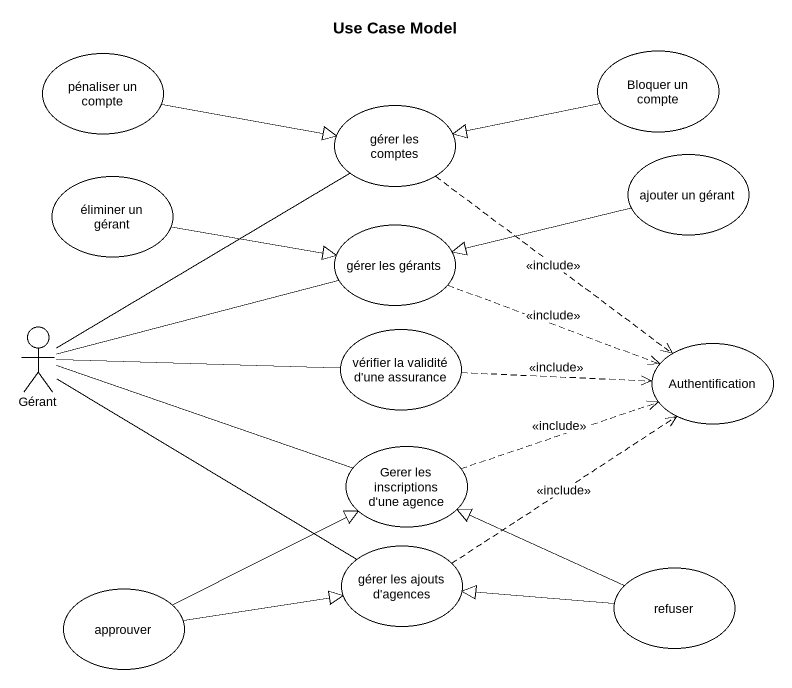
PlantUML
@startuml
title Use Case Model
usecase "pénaliser un compte" as pénaliser_un_compte
usecase "Bloquer un compte" as Bloquer_un_compte
usecase "gérer les comptes" as gérer_les_comptes
usecase "éliminer un gérant" as éliminer_un_gérant
usecase "ajouter un gérant" as ajouter_un_gérant
usecase "gérer les gérants" as gérer_les_gérants
actor Gérant
usecase "vérifier la validité d'une assurance" as vérifier_la_validité_d_une
usecase Authentification
usecase "Gerer les inscriptions d'une agence" as Gerer_les_inscriptions_d
usecase "gérer les ajouts d'agences" as gérer_les_ajouts_d_agences
usecase approuver
usecase refuser
pénaliser_un_compte -right-|> gérer_les_comptes
Bloquer_un_compte -left-|> gérer_les_comptes
Bloquer_un_compte -left-|> gérer_les_comptes
gérer_les_comptes ..> Authentification : <<include>>
éliminer_un_gérant -right-|> gérer_les_gérants
ajouter_un_gérant -left-|> gérer_les_gérants
gérer_les_gérants .right.> Authentification : <<include>>
Gérant -up- gérer_les_comptes
Gérant -right- gérer_les_gérants
Gérant -right- vérifier_la_validité_d_une
Gérant -right- Gerer_les_inscriptions_d
Gérant -right- gérer_les_ajouts_d_agences
vérifier_la_validité_d_une .right.> Authentification : <<include>>
Gerer_les_inscriptions_d .right.> Authentification : <<include>>
gérer_les_ajouts_d_agences .up.> Authentification : <<include>>
approuver -right-|> Gerer_les_inscriptions_d
approuver -right-|> gérer_les_ajouts_d_agences
refuser -left-|> Gerer_les_inscriptions_d
refuser -left-|> gérer_les_ajouts_d_agences
@enduml
